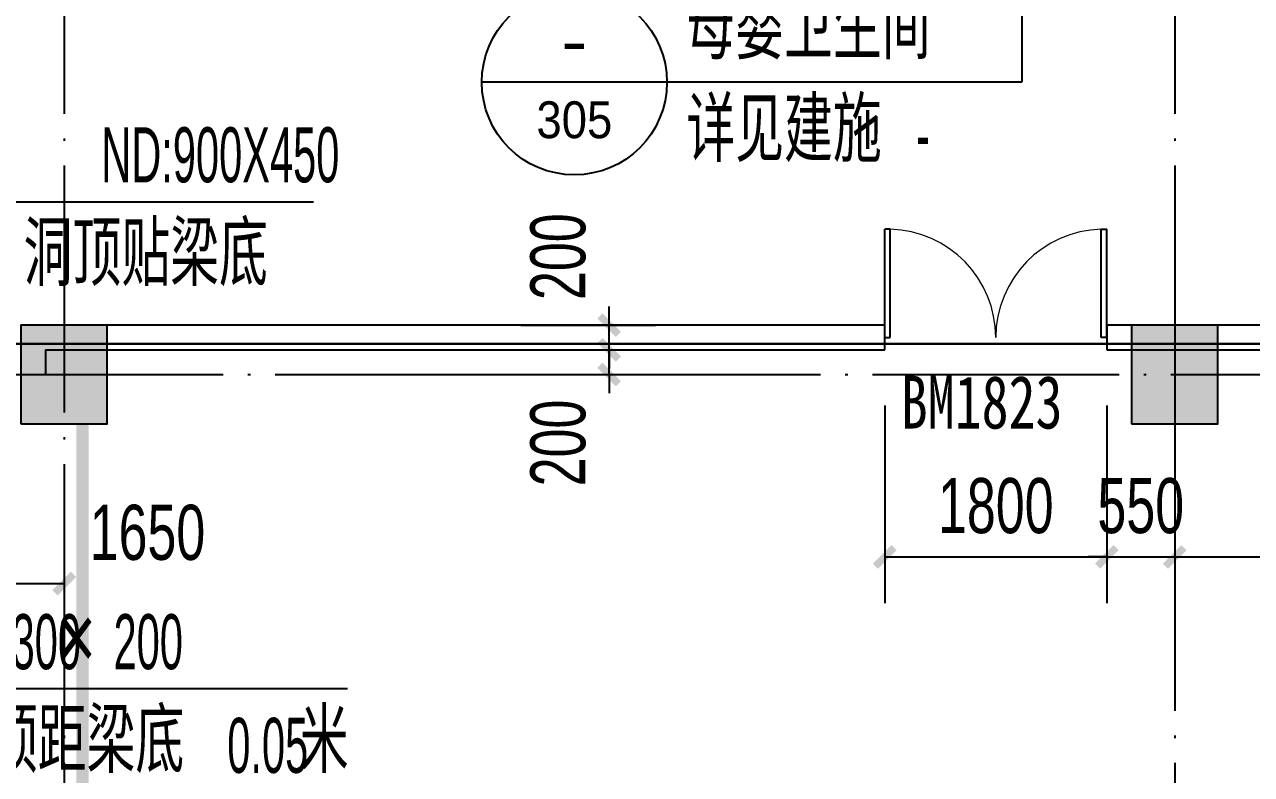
# Model space of a CAD drawing. Extents: x -409435 to 356702, y -107829 to 330904.
# Drawn here: x 95079 to 105022, y 182659 to 188736 of the extents above; entities that cross this region are included whole.
import ezdxf
from ezdxf.enums import TextEntityAlignment as Align
from ezdxf.xclip import XClip

# ---------------------------------------------------------------- set-up
doc = ezdxf.new("R2010")
doc.units = 0
doc.header["$LTSCALE"] = 1000
doc.header["$MEASUREMENT"] = 0
doc.header["$XCLIPFRAME"] = 0
doc.linetypes.add('104-14# 核心筒$0$DOTE', pattern=[2.42, 2, -0.2, 0.02, -0.2])
doc.linetypes.add('X-104 14#平面$0$DASH', pattern=[0.35, 0.25, -0.1])
for name, color, linetype in [('01-标注_尺寸', 124, 'Continuous'), ('01-标注_符号', 200, 'Continuous'), ('02-TEXT_标注', 130, 'Continuous'), ('104-14# 核心筒$0$A_AXIS-轴线', 36, '104-14# 核心筒$0$DOTE'), ('104-14# 核心筒$0$A_STR-砼柱', 51, 'Continuous'), ('PUB_HATCH', 8, 'Continuous'), ('X-104 14#平面$0$02-TEXT_门窗', 151, 'Continuous'), ('X-104 14#平面$0$A-C_门', 150, 'Continuous'), ('X-104 14#平面$0$A_STR-砌块墙', 121, 'Continuous'), ('X-104 14#平面$0$挡烟垂壁', 5, 'Continuous'), ('建-标注-文本', 254, 'Continuous'), ('建-标注-索引', 75, 'Continuous')]:
    doc.layers.add(name, color=color, linetype=linetype)
doc.layers.add('X-104 14#平面$0$000套内', color=226, linetype='Continuous', lineweight=30, plot=False)
doc.styles.add('_TCH_DIM', font='ros.shx', dxfattribs={"width": 0.8, "height": 2, "bigfont": 'jd.shx'})
doc.styles.add('_TCH_DIM_T3', font='ros.shx', dxfattribs={"width": 0.705882, "bigfont": 'jd.shx'})
doc.styles.add('_TCH_LABEL', font='ros.shx', dxfattribs={"width": 0.8, "bigfont": 'jd.shx'})
doc.styles.add('X-104 14#平面$0$_TCH_WINDOW', font='STXIHEI_0.TTF', dxfattribs={"width": 0.75, "height": 3.5})
doc.dimstyles.new('_TCH_ARCH&&150', dxfattribs={"dimtxt": 446.25, "dimasz": 150, "dimexe": 375, "dimexo": 450, "dimgap": 189.375, "dimtad": 1, "dimdec": 0, "dimzin": 0, "dimdsep": 46, "dimtxsty": '_TCH_DIM_T3', "dimblk": 'ARCHTICK', "dimcen": 0.09, "dimclrt": 7, "dimazin": 2, "dimtfac": 1, "dimtdec": 0, "dimtix": 1, "dimtmove": 2, "dimatfit": 3, "dimfxl": 0, "dimtolj": 1, "dimtzin": 0, "dimarcsym": 0})

# ---------------------------------------------------------------- blocks, each defined once
blk = doc.blocks.new('_FZH')
blk.add_lwpolyline([(-0.5, -0.5), (0.5, -0.5), (0.5, 0.5), (-0.5, 0.5)], close=True)
at = {"layer": 'PUB_HATCH'}
blk.add_solid([(-0.5, -0.5), (0.5, -0.5), (-0.5, 0.5), (0.5, 0.5)], dxfattribs=at)
blk = doc.blocks.new('104-14# 核心筒')
at = {"layer": '104-14# 核心筒$0$A_AXIS-轴线'}
for p, q in [((95400, 228733.6), (95400, 169654.9)), ((104400, 228733.6), (104400, 169654.9)), ((-9370.1, 185900), (120259.9, 185900))]:
    blk.add_line(p, q, dxfattribs=at)
at = {"layer": '104-14# 核心筒$0$A_STR-砼柱', "xscale": 700, "yscale": 800, "zscale": 800}
for p in [(95400, 185900), (104400, 185900)]:
    blk.add_blockref('_FZH', p, dxfattribs=at)
blk = doc.blocks.new('X-104 14#平面$0$$DorLib2D$00000002')
for p, q in [((-0.5, 0), (-0.5, 0.4875)), ((-0.475, 0.4875), (-0.5, 0.4875)), ((-0.475, 0), (-0.475, 0.4875)), ((0.475, 0), (0.475, 0.4875)), ((0.475, 0.4875), (0.5, 0.4875)), ((0.5, 0), (0.5, 0.4875)), ((-0.5, 0), (-0.475, 0)), ((0.5, 0), (0.475, 0))]:
    blk.add_line(p, q)
at = {"lineweight": 13}
for centre, start, end in [((-0.4875, 0), 0, 88.5307), ((0.4875, 0), 91.4693, 180)]:
    blk.add_arc(centre, 0.4875, start, end, dxfattribs=at)
blk = doc.blocks.new('X-104 14#平面')
at = {"layer": 'X-104 14#平面$0$000套内'}
blk.add_lwpolyline([(84300, 196642.3), (84300, 186000), (92650, 186000), (92650, 186150), (114074.1, 186150), (115950, 188926.2), (115950, 189200), (117249.4, 189200), (117398.5, 189183.4), (119049.6, 188815.9), (108986.5, 173923.7), (82630.4, 175788.9), (83721.9, 178625.3), (59650, 177616.6), (59650, 196592.1), (62510.5, 196664.2), (62077.6, 195630.6)], close=True, dxfattribs=at)
at = {"layer": 'X-104 14#平面$0$A_STR-砌块墙'}
for p, q in [((102050, 186300), (95050, 186300)), ((102050, 186100), (102050, 186300)), ((109750, 186300), (103850, 186300)), ((103850, 186300), (103850, 186100)), ((95250, 186100), (102050, 186100)), ((95250, 186100), (95250, 185900)), ((103850, 186100), (109950, 186100)), ((93650, 185900), (95250, 185900))]:
    blk.add_line(p, q, dxfattribs=at)
at = {"layer": 'X-104 14#平面$0$挡烟垂壁', "linetype": 'X-104 14#平面$0$DASH', "ltscale": 2, "const_width": 100}
blk.add_lwpolyline([(95550, 178600), (95550, 185500)], dxfattribs=at)
ref = blk.add_blockref('104-14# 核心筒', (0, 0))
XClip(ref).set_block_clipping_path([(-38664.3623821461, -25500), (139216.5485069363, 330900)])
at = {"layer": 'X-104 14#平面$0$A-C_门'}
ref = blk.add_blockref('X-104 14#平面$0$$DorLib2D$00000002', (102950, 186200), dxfattribs=dict(at, xscale=1800, yscale=1800, zscale=200, rotation=359.9999999999991))
ref.add_attrib('A', 'BM1823', (102180.1, 185462.5), dxfattribs={"layer": 'X-104 14#平面$0$02-TEXT_门窗', "height": 428.14, "style": 'X-104 14#平面$0$_TCH_WINDOW', "width": 0.75})
blk = doc.blocks.new('ddcc')
at = {"layer": '01-标注_符号'}
blk.add_line((94236.6, 183354.5), (97697.4, 183354.5), dxfattribs=at)
at = {"layer": '02-TEXT_标注', "style": '_TCH_DIM'}
for s, height, width, p in [('DD:300', 446.25, 0.564706, (94394.1, 183512)), ('200', 446.25, 0.564706, (95800.5, 183512)), ('×', 520.9, 0.8, (95334.9, 183512)), ('洞顶距梁底', 520.93, 0.8, (94394.1, 182672)), ('米', 520.9, 0.8, (97310, 182672)), ('0.05', 446.25, 0.564706, (96722, 182672))]:
    blk.add_text(s, height=height, dxfattribs=dict(at, width=width)).set_placement(p)
blk = doc.blocks.new('A$C1940634B')
at = {"layer": '建-标注-索引'}
blk.add_line((-20903, 187300), (-18479.6, 187300), dxfattribs=at)
at = {"layer": '建-标注-文本', "style": '_TCH_DIM'}
for s, height, width, p in [('ND:900X450', 446.25, 0.564706, (-20199.5, 187457.5)), ('洞顶贴梁底', 520.93, 0.8, (-20828.2, 186617.5))]:
    blk.add_text(s, height=height, dxfattribs=dict(at, width=width)).set_placement(p)
blk = doc.blocks.new('_ArchTick')
at = {"color": 0, "linetype": 'ByBlock', "const_width": 0.4}
blk.add_lwpolyline([(-0.5, -0.5), (0.5, 0.5)], dxfattribs=at)
blk = doc.blocks.new('*D1080')
at = {"layer": '01-标注_尺寸', "color": 0, "lineweight": -2, "transparency": 16777216}
for p, q in [((104400, 185650), (104400, 184047.2)), ((109750, 185650), (109750, 184047.2)), ((104400, 184422.2), (109750, 184422.2))]:
    blk.add_line(p, q, dxfattribs=at)
at = {"layer": 'Defpoints', "color": 0, "transparency": 16777216}
for p in [(104400, 186100), (109750, 186100), (109750, 184422.2)]:
    blk.add_point(p, dxfattribs=at)
at = {"layer": '01-标注_尺寸', "color": 0, "lineweight": -2, "transparency": 16777216, "xscale": 150, "yscale": 150, "zscale": 150, "rotation": 180}
blk.add_blockref('_ArchTick', (104400, 184422.2), dxfattribs=at)
at = {"layer": '01-标注_尺寸', "color": 0, "lineweight": -2, "transparency": 16777216, "xscale": 150, "yscale": 150, "zscale": 150}
blk.add_blockref('_ArchTick', (109750, 184422.2), dxfattribs=at)
at = {"layer": '01-标注_尺寸', "color": 7, "transparency": 16777216, "insert": (107075, 184834.7), "char_height": 446.25, "attachment_point": 5, "style": '_TCH_DIM_T3'}
blk.add_mtext('\\A1;5350', dxfattribs=at)
blk = doc.blocks.new('*D1081')
at = {"layer": '01-标注_尺寸', "color": 0, "lineweight": -2, "transparency": 16777216}
for p, q in [((103850, 185650), (103850, 184047.2)), ((104400, 185650), (104400, 184047.2)), ((103850, 184422.2), (103700, 184422.2)), ((103850, 184422.2), (104400, 184422.2)), ((104400, 184422.2), (104550, 184422.2))]:
    blk.add_line(p, q, dxfattribs=at)
at = {"layer": 'Defpoints', "color": 0, "transparency": 16777216}
for p in [(103850, 186100), (104400, 186100), (104400, 184422.2)]:
    blk.add_point(p, dxfattribs=at)
at = {"layer": '01-标注_尺寸', "color": 0, "lineweight": -2, "transparency": 16777216, "xscale": 150, "yscale": 150, "zscale": 150}
blk.add_blockref('_ArchTick', (103850, 184422.2), dxfattribs=at)
at = {"layer": '01-标注_尺寸', "color": 0, "lineweight": -2, "transparency": 16777216, "xscale": 150, "yscale": 150, "zscale": 150, "rotation": 180}
blk.add_blockref('_ArchTick', (104400, 184422.2), dxfattribs=at)
at = {"layer": '01-标注_尺寸', "color": 7, "transparency": 16777216, "insert": (104125, 184834.7), "char_height": 446.25, "attachment_point": 5, "style": '_TCH_DIM_T3'}
blk.add_mtext('\\A1;550', dxfattribs=at)
blk = doc.blocks.new('*D1082')
at = {"layer": '01-标注_尺寸', "color": 0, "lineweight": -2, "transparency": 16777216}
for p, q in [((102050, 185650), (102050, 184047.2)), ((103850, 185650), (103850, 184047.2)), ((102050, 184422.2), (103850, 184422.2))]:
    blk.add_line(p, q, dxfattribs=at)
at = {"layer": 'Defpoints', "color": 0, "transparency": 16777216}
for p in [(102050, 186100), (103850, 186100), (103850, 184422.2)]:
    blk.add_point(p, dxfattribs=at)
at = {"layer": '01-标注_尺寸', "color": 0, "lineweight": -2, "transparency": 16777216, "xscale": 150, "yscale": 150, "zscale": 150, "rotation": 180}
blk.add_blockref('_ArchTick', (102050, 184422.2), dxfattribs=at)
at = {"layer": '01-标注_尺寸', "color": 0, "lineweight": -2, "transparency": 16777216, "xscale": 150, "yscale": 150, "zscale": 150}
blk.add_blockref('_ArchTick', (103850, 184422.2), dxfattribs=at)
at = {"layer": '01-标注_尺寸', "color": 7, "transparency": 16777216, "insert": (102950, 184834.7), "char_height": 446.25, "attachment_point": 5, "style": '_TCH_DIM_T3'}
blk.add_mtext('\\A1;1800', dxfattribs=at)
blk = doc.blocks.new('*D1101')
at = {"layer": '01-标注_尺寸', "color": 0, "lineweight": -2, "transparency": 16777216}
for p, q in [((93750, 185050), (93750, 183830.6)), ((95400, 185050), (95400, 183830.6)), ((93750, 184205.6), (95400, 184205.6))]:
    blk.add_line(p, q, dxfattribs=at)
at = {"layer": 'Defpoints', "color": 0, "transparency": 16777216}
for p in [(93750, 185500), (95400, 185500), (95400, 184205.6)]:
    blk.add_point(p, dxfattribs=at)
at = {"layer": '01-标注_尺寸', "color": 0, "lineweight": -2, "transparency": 16777216, "xscale": 150, "yscale": 150, "zscale": 150, "rotation": 180}
blk.add_blockref('_ArchTick', (93750, 184205.6), dxfattribs=at)
at = {"layer": '01-标注_尺寸', "color": 0, "lineweight": -2, "transparency": 16777216, "xscale": 150, "yscale": 150, "zscale": 150}
blk.add_blockref('_ArchTick', (95400, 184205.6), dxfattribs=at)
at = {"layer": '01-标注_尺寸', "color": 7, "transparency": 16777216, "insert": (96075, 184618.1), "char_height": 446.25, "attachment_point": 5, "style": '_TCH_DIM_T3'}
blk.add_mtext('\\A1;1650', dxfattribs=at)
blk = doc.blocks.new('*D1330')
at = {"layer": '01-标注_尺寸', "color": 0, "lineweight": -2, "transparency": 16777216}
for p, q in [((99816.4, 186100), (99816.4, 186250)), ((99100, 186100), (100191.4, 186100)), ((99816.4, 185900), (99816.4, 186100)), ((99100, 185900), (100191.4, 185900)), ((99816.4, 185900), (99816.4, 185750))]:
    blk.add_line(p, q, dxfattribs=at)
at = {"layer": 'Defpoints', "color": 0, "transparency": 16777216}
for p in [(98650, 186100), (99816.4, 186100), (98650, 185900)]:
    blk.add_point(p, dxfattribs=at)
at = {"layer": '01-标注_尺寸', "color": 0, "lineweight": -2, "transparency": 16777216, "xscale": 150, "yscale": 150, "zscale": 150}
for p, rotation in [((99816.4, 186100), 270), ((99816.4, 185900), 90)]:
    blk.add_blockref('_ArchTick', p, dxfattribs=dict(at, rotation=rotation))
at = {"layer": '01-标注_尺寸', "color": 7, "transparency": 16777216, "insert": (99403.9, 185345), "char_height": 446.25, "attachment_point": 5, "rotation": 90, "style": '_TCH_DIM_T3'}
blk.add_mtext('\\A1;200', dxfattribs=at)
blk = doc.blocks.new('*D1331')
at = {"layer": '01-标注_尺寸', "color": 0, "lineweight": -2, "transparency": 16777216}
for p, q in [((99816.4, 186300), (99816.4, 186450)), ((99100, 186300), (100191.4, 186300)), ((99816.4, 186100), (99816.4, 186300)), ((99100, 186100), (100191.4, 186100)), ((99816.4, 186100), (99816.4, 185950))]:
    blk.add_line(p, q, dxfattribs=at)
at = {"layer": 'Defpoints', "color": 0, "transparency": 16777216}
for p in [(98650, 186300), (99816.4, 186300), (98650, 186100)]:
    blk.add_point(p, dxfattribs=at)
at = {"layer": '01-标注_尺寸', "color": 0, "lineweight": -2, "transparency": 16777216, "xscale": 150, "yscale": 150, "zscale": 150}
for p, rotation in [((99816.4, 186300), 270), ((99816.4, 186100), 90)]:
    blk.add_blockref('_ArchTick', p, dxfattribs=dict(at, rotation=rotation))
at = {"layer": '01-标注_尺寸', "color": 7, "transparency": 16777216, "insert": (99403.9, 186855), "char_height": 446.25, "attachment_point": 5, "rotation": 90, "style": '_TCH_DIM_T3'}
blk.add_mtext('\\A1;200', dxfattribs=at)

msp = doc.modelspace()

# ---------------------------------------------------------------- linework, layer by layer
at = {"layer": '01-标注_符号'}
for p, q in [((103161.3, 191319.3), (103161.3, 188268)), ((100284.7, 188268), (98784.7, 188268)), ((103161.3, 188268), (100284.7, 188268))]:
    msp.add_line(p, q, dxfattribs=at)
msp.add_circle((99534.7, 188268), 750, dxfattribs=at)

# ---------------------------------------------------------------- block references
for name, p in [('X-104 14#平面', (0, 0)), ('ddcc', (0, 0)), ('A$C1940634B', (115900, 0))]:
    msp.add_blockref(name, p)

# ---------------------------------------------------------------- texts
at = {"layer": '02-TEXT_标注', "style": '_TCH_DIM'}
for s, height, width, p in [('母婴卫生间', 520.93, 0.8, (100442.2, 188454.2)), ('详见建施', 520.93, 0.8, (100442.2, 187622.1)), ('-', 446.2, 0.564706, (102304.5, 187622.1))]:
    msp.add_text(s, height=height, dxfattribs=dict(at, width=width)).set_placement(p)
at = {"layer": '02-TEXT_标注', "style": '_TCH_LABEL'}
for s, height, width, p, p2 in [('-', 397.6, 1.111111, (99428.7, 188405.9), (99640.7, 188405.9)), ('305', 298.81, 1.428571, (99227.4, 187815), (99842.1, 187815))]:
    msp.add_text(s, height=height, dxfattribs=dict(at, width=width)).set_placement(p, p2, align=Align.FIT)

# ---------------------------------------------------------------- dimensions: what is measured, and where the dimension line sits
at = {"layer": '01-标注_尺寸'}
for base, p1, p2, angle, picture, middle in [((99816.4, 186300), (98650, 186100), (98650, 186300), 90, '*D1331', (99403.9, 186855)), ((99816.4, 186100), (98650, 185900), (98650, 186100), 90, '*D1330', (99403.9, 185345)), ((95400, 184205.6), (93750, 185500), (95400, 185500), 0, '*D1101', (96075, 184618.1))]:
    dim = msp.add_linear_dim(base=base, p1=p1, p2=p2, angle=angle, dimstyle='_TCH_ARCH&&150', dxfattribs=at)
    dim.commit()
    dim.dimension.update_dxf_attribs({"geometry": picture, "text_midpoint": middle, "dimtype": 161})
for p1, p2, picture, middle in [((102050, 186100), (103850, 186100), '*D1082', (102950, 184834.7)), ((103850, 186100), (104400, 186100), '*D1081', (104125, 184834.7)), ((104400, 186100), (109750, 186100), '*D1080', (107075, 184834.7))]:
    dim = msp.add_aligned_dim(p1=p1, p2=p2, distance=-1677.8, dimstyle='_TCH_ARCH&&150', dxfattribs=at)
    dim.commit()
    dim.dimension.update_dxf_attribs({"geometry": picture, "text_midpoint": middle})

doc.saveas('drawing.dxf')
